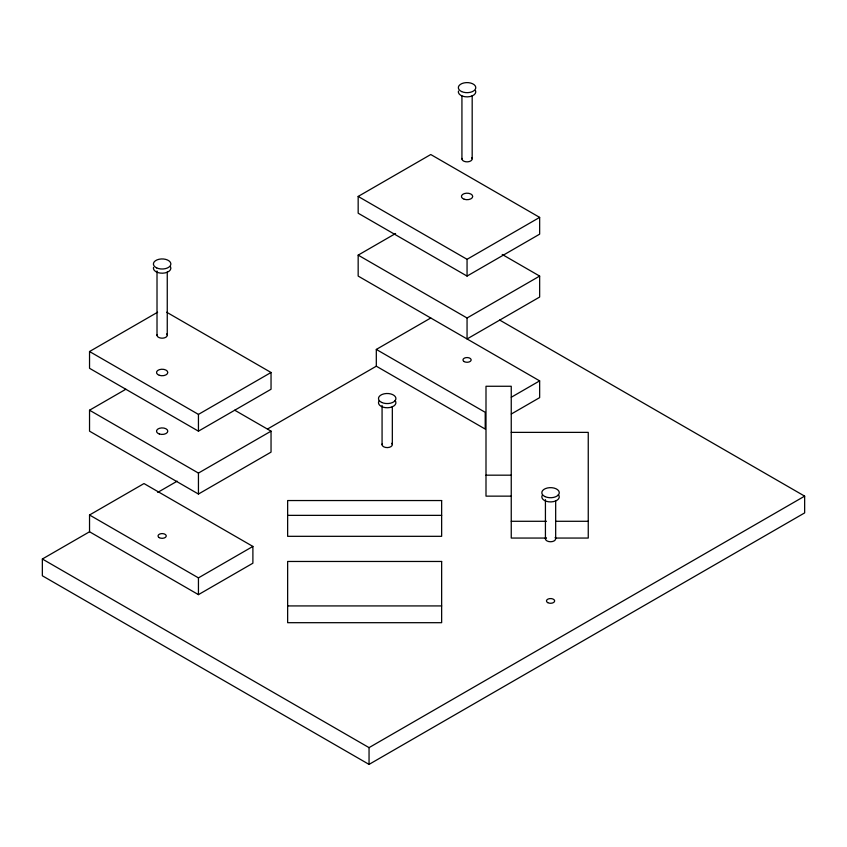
<?xml version="1.0" encoding="UTF-8"?>
<svg xmlns="http://www.w3.org/2000/svg" width="847" height="847" viewBox="0 0 847 847"><rect width="100%" height="100%" fill="white"/><g stroke="black" fill="none" stroke-linecap="round" stroke-linejoin="round"><path stroke-width="1.27" d="M157.013 335.391L157.013 270.955M167.261 335.073L167.261 271.961M166.679 312.236L271.04 372.489L271.04 389.249L198.442 431.165L89.538 368.297L89.538 351.526L157.606 312.236M358.165 196.44L430.763 154.525L539.655 217.393L539.655 234.164L467.057 276.08L358.165 213.211L358.165 196.44L467.057 259.309L539.655 217.393M234.735 410.213L271.04 431.165L271.04 452.129L198.442 494.045L89.538 431.165L89.538 410.213L125.843 389.249M511.302 414.014L539.655 397.635L539.655 380.875L358.165 276.08L358.165 255.127L395.591 233.507M89.538 351.526L198.442 414.395L271.04 372.489M89.538 531.768L89.538 514.997L143.99 483.563L252.893 546.431L252.893 563.202L198.442 594.636L89.538 531.768L42.35 559.009L42.35 575.78L369.048 764.396L804.65 512.901L804.65 496.141L499.656 320.05M376.312 349.43L485.215 412.309L485.215 429.069L376.312 366.2L376.312 349.43L430.763 317.996M157.722 492.403L177.182 481.17M267.588 428.974L376.312 366.2M89.538 410.213L198.442 473.081L271.04 431.165M467.057 317.996L539.655 276.08L539.655 297.043L467.057 338.959L467.057 317.996L358.165 255.127M89.538 514.997L198.442 577.876L252.893 546.431M511.302 397.243L539.655 380.875M42.35 559.009L369.048 747.626L804.65 496.141M511.249 432.372L588.252 432.372L588.252 538.057L555.621 538.057M485.998 475.178L511.249 475.178M511.249 496.141L485.998 496.141L485.998 386.264L511.249 386.264L511.249 538.057L546.484 538.057M287.641 515.357L441.647 515.357M511.249 521.286L546.484 521.286M555.621 521.286L588.252 521.286M287.641 605.923L441.647 605.923M502.229 254.471L539.655 276.08M555.674 500.651L555.674 538.639M545.426 499.656L545.426 538.946M472.181 95.616L472.181 158.738M467.057 259.309L467.057 276.08M461.933 95.933L461.933 159.045M392.33 406.496L392.33 444.484M382.071 405.501L382.071 444.791M369.048 747.626L369.048 764.396M198.442 414.395L198.442 431.165M198.442 473.081L198.442 494.045M198.442 577.876L198.442 594.636M394.977 400.44A8.724 5.04 0 0 1 387.661 407.756A8.724 5.04 0 0 1 379.054 400.917M391.769 443.299A5.135 2.965 0 0 1 387.471 447.597A5.135 2.965 0 0 1 382.41 443.574M558.321 494.595A8.724 5.04 0 0 1 551.005 501.911A8.724 5.04 0 0 1 542.398 495.072M555.124 537.453A5.135 2.965 0 0 1 550.815 541.752A5.135 2.965 0 0 1 545.754 537.729M475.485 90.523A8.724 5.04 0 0 1 467.512 96.865A8.724 5.04 0 0 1 458.439 91.042M471.631 157.553A5.135 2.965 0 0 1 467.862 161.819A5.135 2.965 0 0 1 461.986 158.431M170.565 266.858A8.724 5.04 0 0 1 162.592 273.2A8.724 5.04 0 0 1 153.519 267.377M166.711 333.887A5.135 2.965 0 0 1 162.942 338.154A5.135 2.965 0 0 1 157.066 334.766M441.647 500.545L287.641 500.545L287.641 536.32L441.647 536.32L441.647 500.545M441.647 561.466L287.641 561.466L287.641 622.693L441.647 622.693L441.647 561.466M547.649 602.598A4.108 2.372 0 0 0 554.52 601.539A4.108 2.372 0 0 0 549.491 598.638A4.108 2.372 0 0 0 547.649 602.598M464.156 361.584A4.108 2.372 0 0 0 471.027 360.526A4.108 2.372 0 0 0 465.998 357.625A4.108 2.372 0 0 0 464.156 361.584M159.236 537.633A4.108 2.372 0 0 0 166.107 536.575A4.108 2.372 0 0 0 161.078 533.663A4.108 2.372 0 0 0 159.236 537.633M381.711 402.452A8.724 5.04 0 0 0 395.824 399.318A8.724 5.04 0 0 0 384.072 393.834A8.724 5.04 0 0 0 381.711 402.452M545.055 496.607A8.724 5.04 0 0 0 559.168 493.473A8.724 5.04 0 0 0 547.427 487.978A8.724 5.04 0 0 0 545.055 496.607M461.573 91.55A8.724 5.04 0 0 0 475.675 88.427A8.724 5.04 0 0 0 463.934 82.932A8.724 5.04 0 0 0 461.573 91.55M156.653 267.896A8.724 5.04 0 0 0 170.755 264.762A8.724 5.04 0 0 0 159.014 259.267A8.724 5.04 0 0 0 156.653 267.896M159.321 375.306A5.643 3.261 0 0 0 167.791 372.489A5.643 3.261 0 0 0 159.321 369.663A5.643 3.261 0 0 0 159.321 375.306M464.241 199.267A5.643 3.261 0 0 0 472.711 196.44A5.643 3.261 0 0 0 464.241 193.614A5.643 3.261 0 0 0 464.241 199.267M159.321 433.992A5.643 3.261 0 0 0 167.791 431.165A5.643 3.261 0 0 0 159.321 428.338A5.643 3.261 0 0 0 159.321 433.992"/></g></svg>
